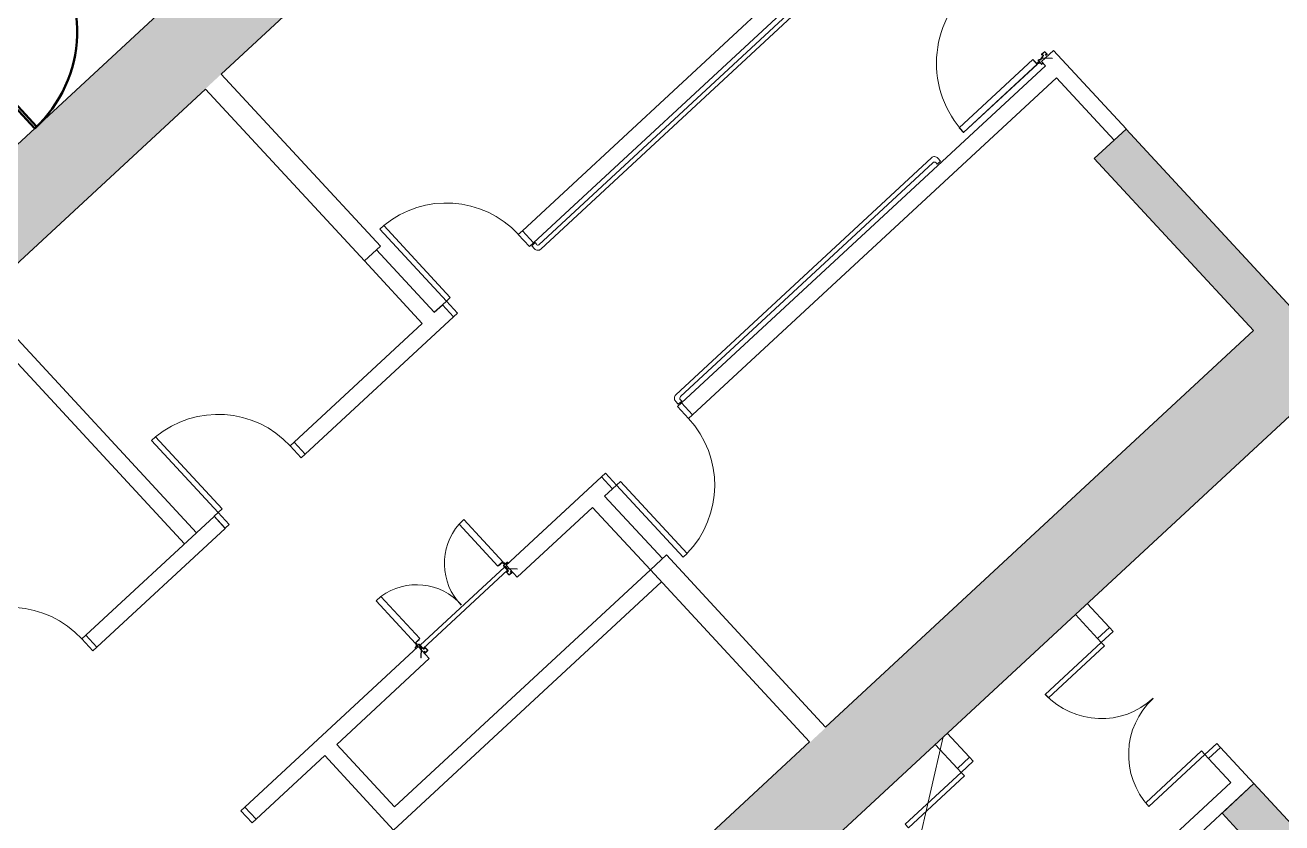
# Model space of a CAD drawing. Header units: centimetres. Extents: x 139057 to 200038, y 34824 to 80516.
# Drawn here: x 165314 to 166467, y 47881 to 48612 of the extents above; entities that cross this region are included whole.
import ezdxf

# ---------------------------------------------------------------- set-up
doc = ezdxf.new("R2010")
doc.units = ezdxf.units.CM
doc.header["$LTSCALE"] = 100
doc.layers.get('0').update_dxf_attribs({"lineweight": 0})
for name, color, linetype, lineweight in [('410_STRUTTURE_001-AM_0', 7, 'Continuous', 0), ('440_SIMBOLI_001-AM_0', 31, 'Continuous', 0), ('441_SERRAMENTI_001-AM_0', 1, 'Continuous', 0), ('448_SCALE_001-AM_0', 216, 'Continuous', 50)]:
    doc.layers.add(name, color=color, linetype=linetype, lineweight=lineweight)
for name, color, linetype in [('_retini_strutture', 7, 'Continuous'), ('A-MCLS3-15', 50, 'Continuous'), ('B-CORE-P1$0$A-DOOR-INTR', 1, 'Continuous'), ('B-CORE-P1$0$A-SCRN-40', 7, 'Continuous')]:
    doc.layers.add(name, color=color, linetype=linetype)

# ---------------------------------------------------------------- blocks, each defined once
blk = doc.blocks.new('B-CORE-P1$0$leafmet')
at = {"color": 0}
blk.add_lwpolyline([(0, 0), (44, 0), (44, 1), (0, 1)], close=True, dxfattribs=at)

msp = doc.modelspace()

# ---------------------------------------------------------------- hatches: boundary and pattern name
at = {"layer": '_retini_strutture'}
for points in [[(164587.4, 48773.4), (164643.5, 48825.4), (164616.3, 48854.8), (164565.2, 48807.4, -0.006678), (164462.7, 48969.7), (164429.4, 48947.4, 0.043137), (165169.1, 47946.5), (165240.9, 48013), (165213.7, 48042.3), (165175.2, 48006.6), (165042.7, 48149.7), (165886.4, 48931.1), (166032.5, 48773.4), (166061.9, 48800.6), (165861.5, 49017), (165588.5, 48764.2), (165408.5, 48958.7), (165445.2, 48992.7), (165424.8, 49014.7), (165347.7, 48943.3), (165368.1, 48921.3), (165379.1, 48931.5), (165559.2, 48737.1), (164995.2, 48214.7), (164995.2, 48214.7, -0.009256), (164832, 48424.9), (165265.4, 48826.2), (165245, 48848.2), (164814, 48449.1, -0.013769)], [(165464.6, 47694.1), (165503.2, 47729.8), (165476, 47759.1), (165404.2, 47692.6, 0.01091), (165628.9, 47471.4), (166524.7, 48300.9), (166324.2, 48517.4), (166294.8, 48490.1), (166441.3, 48332), (165597.5, 47550.5)], [(165878.1, 47300.1), (166459.5, 47838.5), (166651, 47631.8), (166680.3, 47658.9), (166441.3, 47917.1), (166411.9, 47889.9), (166439.1, 47860.5), (165855.3, 47319.9), (165794.8, 47385.2), (165758.9, 47351.9, 0.026098), (166345.5, 46878.4), (166370.2, 46909.9, -0.006676), (166216.3, 47024.5), (166267.5, 47071.9), (166240.3, 47101.2), (166184.1, 47049.2, -0.013769)]]:
    msp.add_hatch(color=256, dxfattribs=at).paths.add_polyline_path(points)

# ---------------------------------------------------------------- linework, layer by layer
at = {"layer": '410_STRUTTURE_001-AM_0', "elevation": 0}
for points in [[(165042.5, 48149.5), (165479.1, 48553.7), (165625.2, 48396), (165639.8, 48409.6), (165493.7, 48567.3), (165886.3, 48930.8), (166032.4, 48773.1), (166061.7, 48800.2), (165861.3, 49016.7), (165588.5, 48764.1), (165408.5, 48958.6), (165445.2, 48992.5), (165424.8, 49014.5), (165347.7, 48943.2), (165368.1, 48921.2), (165379.1, 48931.4), (165559.2, 48736.9), (164995, 48214.5, -0.009254)], [(165404, 47692.4, 0.012112), (165654.3, 47447.1), (165698.8, 47488.4), (165675.1, 47514.1), (165944.9, 47764), (165980.6, 47725.4), (165995.3, 47739), (165959.6, 47777.5), (166524.4, 48300.6), (166324, 48517), (166294.6, 48489.9), (166440.7, 48332.1), (166048.2, 47968.6), (165902.1, 48126.4), (165887.4, 48112.8), (166033.5, 47955), (165597.2, 47550.4), (165464.4, 47693.8), (165493.8, 47721), (165466.6, 47750.3), (165404, 47692.4)]]:
    msp.add_lwpolyline(points, format="xyb", dxfattribs=at)
msp.add_lwpolyline([(165799, 47315.3, 0.027668), (166347.7, 46876.3), (166371.1, 46908.7, -0.006714), (166216.3, 47024), (166267.4, 47071.4), (166240.2, 47100.7), (166184.1, 47048.8, -0.013779), (165877.9, 47299.8), (166459.4, 47838.3), (166650.9, 47631.6), (166680.2, 47658.7), (166441.2, 47916.9), (166411.9, 47889.7), (166439, 47860.3), (165855.1, 47319.6, 0), (165831.3, 47345.3)], format="xyb", close=True, dxfattribs=at)
at = {"layer": '440_SIMBOLI_001-AM_0'}
msp.add_line((166116, 47785.3, 0), (166156.1, 47959.5, 0), dxfattribs=at)
at = {"layer": '441_SERRAMENTI_001-AM_0'}
for p, q in [((166242, 48576.7, 0), (166238.2, 48580.7, 0)), ((166174.7, 48513.7, 0), (166242.7, 48576.7, 0)), ((166239.1, 48579.9, 0), (166239.2, 48580, 0)), ((166239.1, 48579.9, 0), (166241.5, 48577.3, 0)), ((166239.2, 48580, 0), (166241.6, 48577.4, 0)), ((166243.1, 48577.8, 0), (166242, 48576.7, 0)), ((166243.3, 48578.3, 0), (166242.3, 48577.3, 0)), ((166243.3, 48578.1, 0), (166242.4, 48577.2, 0)), ((166243.2, 48577.7, 0), (166243.1, 48577.8, 0)), ((166243.3, 48578.3, 0), (166243.5, 48578, 0)), ((166243.3, 48578.1, 0), (166243.4, 48577.9, 0)), ((166244.3, 48577.9, 0), (166244.8, 48578.1, 0)), ((166244.3, 48577.7, 0), (166244.9, 48578, 0)), ((165711.8, 48154.7, 0), (165716.2, 48158.8, 0)), ((165711.8, 48154.7, 0), (165747.5, 48116.1, 0)), ((165716.2, 48158.8, 0), (165752.3, 48119.7, 0)), ((165748.5, 48116.9, 0), (165751.1, 48119.3, 0)), ((165748.6, 48116.7, 0), (165751.2, 48119.2, 0)), ((165752.8, 48118.1, 0), (165751.9, 48119.1, 0)), ((165752.8, 48118.3, 0), (165752, 48119.2, 0)), ((165748.5, 48116.9, 0), (165748.6, 48116.7, 0)), ((165752.8, 48118.3, 0), (165753, 48118.4, 0)), ((165752.8, 48118.1, 0), (165753.1, 48118.3, 0)), ((165753.8, 48118.4, 0), (165754.3, 48118.2, 0)), ((165753.9, 48118.6, 0), (165754.4, 48118.3, 0)), ((165640.1, 48088.3, 0), (165635.7, 48084.2, 0)), ((165640.1, 48088.3, 0), (165675.9, 48049.7, 0)), ((165635.7, 48084.2, 0), (165671.8, 48045.2, 0)), ((165675, 48048.8, 0), (165672.4, 48046.4, 0)), ((165673.2, 48044.6, 0), (165672.4, 48045.5, 0)), ((165675.1, 48048.7, 0), (165672.5, 48046.3, 0)), ((165673.4, 48044.6, 0), (165672.5, 48045.6, 0)), ((165672.9, 48043.6, 0), (165673.1, 48043, 0)), ((165673, 48043.6, 0), (165673.2, 48043.1, 0)), ((165673.2, 48044.6, 0), (165673.1, 48044.5, 0)), ((165673.4, 48044.6, 0), (165673.2, 48044.4, 0)), ((165675, 48048.8, 0), (165675.1, 48048.7, 0))]:
    msp.add_line(p, q, dxfattribs=at)
at = {"layer": '441_SERRAMENTI_001-AM_0', "elevation": 0}
for points in [[(165787, 48406.9, -0.414214), (165781.1, 48407.1), (165778.5, 48409.9), (165781.6, 48412.8), (165782.8, 48411.5, 0.530963), (165785, 48410.7), (166017.2, 48625.7, 0.414214), (166017.3, 48628.7), (166016.2, 48629.9), (166019.2, 48632.8), (166021.8, 48630, -0.414214), (166021.6, 48624.1), (165787, 48406.9)], [(166249.7, 48585.3), (166250.2, 48584.8, 0.414214), (166250.6, 48584.7), (166251.3, 48585.3, 0.414214), (166251.3, 48585.8), (166249.3, 48587.9, 0.414214), (166248.9, 48587.9), (166246.4, 48585.6, 0.414214), (166246.4, 48585.2), (166246.6, 48585, 0.414214), (166247, 48584.9), (166247.1, 48585, -0.414214), (166247.2, 48585), (166247.8, 48584.4, -0.414214), (166247.8, 48584.2), (166246.9, 48583.4, 0.414214), (166246.9, 48583), (166247, 48582.9, -0.414214), (166247, 48582.8), (166244.6, 48580.6, -0.414214), (166244.5, 48580.6), (166244.4, 48580.7, 0.414214), (166244, 48580.7), (166243.3, 48580.1, 0.414214), (166243.3, 48579.7), (166246.3, 48576.4, 0.414214), (166246.7, 48576.4), (166247.4, 48577, 0.414214), (166247.4, 48577.4), (166247.3, 48577.6), (166247.1, 48577.4)], [(166249.7, 48585.3), (166249.8, 48585.4), (166250.3, 48584.9, 0.414214), (166250.5, 48584.9), (166251.1, 48585.5, 0.414214), (166251.1, 48585.6), (166249.2, 48587.8, 0.414214), (166249, 48587.8), (166246.5, 48585.5, 0.414214), (166246.5, 48585.3), (166246.7, 48585.1, 0.414214), (166246.9, 48585.1), (166246.9, 48585.2, -0.414214), (166247.4, 48585.1), (166248, 48584.5, -0.414214), (166247.9, 48584.1), (166247.1, 48583.3, 0.414214), (166247.1, 48583.1), (166247.1, 48583, -0.414214), (166247.1, 48582.6), (166244.8, 48580.4, -0.414214), (166244.3, 48580.5), (166244.3, 48580.5, 0.414214), (166244.1, 48580.5), (166243.5, 48579.9, 0.414214), (166243.5, 48579.8), (166246.5, 48576.5, 0.414214), (166246.6, 48576.5), (166247.3, 48577.2, 0.414214), (166247.3, 48577.3), (166247.1, 48577.4)], [(165910.7, 48273.3, 0.414214), (165910.5, 48267.4), (165913, 48264.6), (165916.1, 48267.4), (165915, 48268.7, -0.421341), (165915.1, 48271.7), (166146.5, 48486.1, -0.414214), (166149.5, 48486), (166150.6, 48484.7), (166153.7, 48487.6), (166151.1, 48490.4, 0.414214), (166145.2, 48490.6), (165910.7, 48273.3)], [(165758.6, 48110.7), (165759.1, 48111.1, -0.414214), (165759.6, 48111.1), (165760.2, 48110.5, -0.414214), (165760.2, 48110), (165758, 48108.1, -0.414214), (165757.6, 48108.1), (165755.3, 48110.6, -0.414214), (165755.3, 48111), (165755.5, 48111.2, -0.414214), (165756, 48111.2), (165756, 48111.1, 0.414214), (165756.2, 48111.1), (165756.8, 48111.7, 0.414214), (165756.8, 48111.8), (165756, 48112.7, -0.414214), (165756, 48113.1), (165756.1, 48113.2, 0.414214), (165756.1, 48113.4), (165753.9, 48115.7, 0.414214), (165753.8, 48115.7), (165753.7, 48115.6, -0.414214), (165753.3, 48115.7), (165752.7, 48116.3, -0.414214), (165752.7, 48116.7), (165755.9, 48119.7, -0.414214), (165756.4, 48119.7), (165757, 48119.1, -0.414214), (165757, 48118.6), (165756.8, 48118.5), (165756.7, 48118.7)], [(165758.6, 48110.7), (165758.8, 48110.5), (165759.3, 48111, -0.414214), (165759.4, 48111), (165760, 48110.3, -0.414214), (165760, 48110.2), (165757.9, 48108.2, -0.414214), (165757.8, 48108.2), (165755.5, 48110.7, -0.414214), (165755.5, 48110.8), (165755.7, 48111, -0.414214), (165755.8, 48111), (165755.9, 48111, 0.414214), (165756.3, 48111), (165757, 48111.6, 0.414214), (165757, 48112), (165756.2, 48112.9, -0.414214), (165756.2, 48113), (165756.2, 48113.1, 0.414214), (165756.3, 48113.5), (165754.1, 48115.8, 0.414214), (165753.7, 48115.9), (165753.6, 48115.8, -0.414214), (165753.4, 48115.8), (165752.8, 48116.5, -0.414214), (165752.8, 48116.6), (165756.1, 48119.6, -0.414214), (165756.2, 48119.6), (165756.8, 48118.9, -0.414214), (165756.8, 48118.8), (165756.7, 48118.7)], [(165680.4, 48038.2), (165679.9, 48037.7, 0.414214), (165679.9, 48037.3), (165680.5, 48036.6, 0.414214), (165680.9, 48036.6), (165683, 48038.6, 0.414214), (165683.1, 48039), (165680.7, 48041.5, 0.414214), (165680.3, 48041.5), (165680.1, 48041.3, 0.414214), (165680.1, 48040.9), (165680.1, 48040.8, -0.414214), (165680.1, 48040.7), (165679.5, 48040.1, -0.414214), (165679.4, 48040.1), (165678.5, 48041, 0.414214), (165678.1, 48041), (165678, 48040.9, -0.414214), (165677.9, 48040.9), (165675.7, 48043.3, -0.414214), (165675.7, 48043.4), (165675.8, 48043.5, 0.414214), (165675.8, 48043.9), (165675.2, 48044.6, 0.414214), (165674.8, 48044.6), (165671.5, 48041.6, 0.414214), (165671.5, 48041.2), (165672.1, 48040.5, 0.414214), (165672.6, 48040.5), (165672.7, 48040.6), (165672.6, 48040.8)], [(165680.4, 48038.2), (165680.5, 48038.1), (165680, 48037.6, 0.414214), (165680, 48037.4), (165680.6, 48036.8, 0.414214), (165680.8, 48036.8), (165682.9, 48038.7, 0.414214), (165682.9, 48038.9), (165680.6, 48041.4, 0.414214), (165680.5, 48041.4), (165680.2, 48041.2, 0.414214), (165680.2, 48041), (165680.3, 48041, -0.414214), (165680.3, 48040.5), (165679.6, 48040, -0.414214), (165679.2, 48040), (165678.4, 48040.8, 0.414214), (165678.3, 48040.9), (165678.2, 48040.8, -0.414214), (165677.8, 48040.8), (165675.6, 48043.1, -0.414214), (165675.6, 48043.6), (165675.7, 48043.6, 0.414214), (165675.7, 48043.8), (165675.1, 48044.4, 0.414214), (165674.9, 48044.4), (165671.7, 48041.4, 0.414214), (165671.7, 48041.3), (165672.3, 48040.6, 0.414214), (165672.4, 48040.6), (165672.6, 48040.8)]]:
    msp.add_lwpolyline(points, format="xyb", dxfattribs=at)
for points in [[(166238.2, 48580.7), (166242.3, 48576.3), (166174.7, 48513.7), (166170.6, 48518.1)], [(165780.1, 48412.7), (165769.9, 48423.7), (165766.2, 48420.3), (165776.4, 48409.3)], [(165710.3, 48348.1), (165700.2, 48359.2), (165696.5, 48355.8), (165706.7, 48344.7)], [(165570.7, 48218.8), (165560.5, 48229.8), (165556.8, 48226.4), (165567, 48215.4)], [(165501, 48154.2), (165490.8, 48165.3), (165487.1, 48161.9), (165497.3, 48150.9)], [(165379.5, 48041.8), (165369.3, 48052.8), (165365.7, 48049.4), (165375.9, 48038.4)], [(166312.1, 48056.3), (166308.7, 48060), (166297.7, 48049.8), (166301.1, 48046.1)], [(166410.6, 47949.9), (166407.2, 47953.6), (166396.2, 47943.4), (166399.6, 47939.7)], [(166183.5, 47937.2), (166180.1, 47940.9), (166169.1, 47930.7), (166172.5, 47927)]]:
    msp.add_lwpolyline(points, close=True, dxfattribs=at)
for points in [[(166244.9, 48580.2), (166244.8, 48580.4), (166246.9, 48582.3), (166256, 48581.9), (166256, 48581.7), (166246.9, 48582.1), (166244.9, 48580.2)], [(165754.3, 48116), (165754.1, 48115.9), (165756, 48113.8), (165765.1, 48113.5), (165765.2, 48113.7), (165756.1, 48114), (165754.3, 48116)], [(165675.4, 48043), (165675.5, 48043.1), (165677.4, 48041), (165677.1, 48031.9), (165676.9, 48031.9), (165677.2, 48041), (165675.4, 48043)]]:
    msp.add_lwpolyline(points, dxfattribs=at)
at = {"layer": '441_SERRAMENTI_001-AM_0', "extrusion": (-4.09665e-09, -4.68626e-09, 1), "elevation": 0}
for points in [[(165703.8, 48362.6), (165700.2, 48359.2), (165639, 48425.2), (165642.7, 48428.6)], [(165494.4, 48168.7), (165490.8, 48165.3), (165429.6, 48231.3), (165433.3, 48234.7)]]:
    msp.add_lwpolyline(points, close=True, dxfattribs=at)
at = {"layer": '441_SERRAMENTI_001-AM_0', "extrusion": (-5.03802e-09, -3.67079e-09, 1), "elevation": 0}
for points in [[(165926.1, 48254.9), (165915.9, 48266), (165912.2, 48262.6), (165922.4, 48251.6)], [(165856.4, 48190.4), (165846.2, 48201.4), (165842.5, 48198), (165852.7, 48187)], [(165860, 48193.8), (165856.4, 48190.4), (165917.5, 48124.4), (165921.2, 48127.8)], [(165525.6, 47884.1), (165515.4, 47895.1), (165511.7, 47891.7), (165521.9, 47880.7)]]:
    msp.add_lwpolyline(points, close=True, dxfattribs=at)
at = {"layer": '441_SERRAMENTI_001-AM_0'}
for centre in [(166243.8, 48577.6, 0), (165753.4, 48118.7, 0), (165672.8, 48044.1, 0)]:
    msp.add_circle(centre, 0.5, dxfattribs=at)
for centre, radius, start, end in [((166243.8, 48577.6, 0), 93.9, 131.1698, 222.7541), ((166241.1, 48578.2, 0), 2.17, 316.8764, 347.2203), ((165700.2, 48359.2, 0), 90, 42.8071, 129.6224), ((165490.8, 48165.3, 0), 90, 42.8071, 129.6224), ((165856.5, 48190.4, 0), 89.9, 315.9469, 42.8682), ((165753.7, 48118.6, 0), 55.3, 139.2692, 223.8378), ((165672.9, 48043.8, 0), 55.3, 41.7621, 126.3307), ((165299.6, 47988.3, 0), 90, 42.8071, 129.6224), ((166301.1, 48046.6, 0), 70.3, 223.0612, 312.6921), ((166396.2, 47943.4, 0), 70, 132.8001, 222.8001)]:
    msp.add_arc(centre, radius, start, end, dxfattribs=at)
at = {"layer": '441_SERRAMENTI_001-AM_0', "extrusion": (1.13933e-08, 2.70596e-08, 1)}
for radius in [0.65, 0.5]:
    msp.add_arc((166242, 48577.7, 0), radius, 222.7999, 312.7999, dxfattribs=at)
at = {"layer": '441_SERRAMENTI_001-AM_0', "extrusion": (9.27465e-09, -2.78624e-08, 1)}
for radius in [0.65, 0.5]:
    msp.add_arc((165751.5, 48118.8, 0.1), radius, 42.8003, 132.8003, dxfattribs=at)
at = {"layer": '441_SERRAMENTI_001-AM_0', "extrusion": (2.70687e-08, -1.13849e-08, 1)}
for radius in [0.65, 0.5]:
    msp.add_arc((165672.8, 48045.9, 0.1), radius, 132.7996, 222.7996, dxfattribs=at)
at = {"layer": '448_SCALE_001-AM_0', "linetype": 'Continuous'}
for p, q in [((165322.4, 48517.7, 0), (165244.9, 48601.3, 0)), ((165324.2, 48519.4, 0), (165246.8, 48603, 0))]:
    msp.add_line(p, q, dxfattribs=at)
msp.add_arc((165240.2, 48606.5, 0), 121.2, 312.7956, 43.8165, dxfattribs=at)
at = {"layer": 'A-MCLS3-15'}
for p, q in [((166103.7, 48732.8, 0), (165769.9, 48423.7, 0)), ((165769.9, 48423.7, 0), (166103.7, 48732.8, 0)), ((166113.9, 48721.8, 0), (165780, 48412.7, 0)), ((165780, 48412.7, 0), (166113.9, 48721.8, 0)), ((166257.4, 48589, 0), (166246.4, 48578.8, 0)), ((166324, 48517.1, 0), (166257.4, 48589, 0)), ((165915.9, 48265.9, 0), (166249.8, 48575.1, 0)), ((166249.8, 48575.1, 0), (166246.4, 48578.8, 0)), ((165926.1, 48254.9, 0), (166260, 48564.1, 0)), ((166313, 48506.9, 0), (166260, 48564.1, 0)), ((165780, 48412.7, 0), (165769.9, 48423.7, 0)), ((165625.2, 48396, 0), (165678.1, 48338.8, 0)), ((165636.2, 48406.2, 0), (165689.1, 48349, 0)), ((165271.8, 48361.8, 0), (165470.9, 48146.8, 0)), ((165260.8, 48351.6, 0), (165459.9, 48136.6, 0)), ((165689.1, 48349, 0), (165696.5, 48355.8, 0)), ((165706.7, 48344.7, 0), (165696.5, 48355.7, 0)), ((165706.7, 48344.7, 0), (165696.5, 48355.7, 0)), ((165560.5, 48229.8, 0), (165678.1, 48338.8, 0)), ((165706.7, 48344.7, 0), (165570.6, 48218.8, 0)), ((165570.7, 48218.8, 0), (165706.7, 48344.7, 0)), ((165915.9, 48266, 0), (165926.1, 48254.9, 0)), ((165570.7, 48218.8, 0), (165560.5, 48229.8, 0)), ((165842.5, 48198, 0), (165755, 48117, 0)), ((165842.5, 48198, 0), (165784.4, 48144.2, 0)), ((165852.7, 48187, 0), (165842.5, 48198, 0)), ((165852.7, 48187, 0), (165845.4, 48180.2, 0)), ((165898.4, 48123, 0), (165845.4, 48180.2, 0)), ((165834.4, 48170, 0), (165765.2, 48106, 0)), ((165887.4, 48112.8, 0), (165834.4, 48170, 0)), ((165369.3, 48052.8, 0), (165487.1, 48161.8, 0)), ((165497.3, 48150.8, 0), (165487.1, 48161.9, 0)), ((165497.3, 48150.8, 0), (165487.1, 48161.9, 0)), ((165379.5, 48041.8, 0), (165497.3, 48150.8, 0)), ((165652.6, 47895.3, 0), (165887.4, 48112.8, 0)), ((165755, 48117, 0), (165765.2, 48106, 0)), ((165755, 48117, 0), (165765.2, 48106, 0)), ((165651.8, 47874.1, 0), (165897.6, 48101.8, 0)), ((166288.3, 48082, 0), (166308.7, 48060, 0)), ((166277.3, 48071.8, 0), (166297.7, 48049.8, 0)), ((165379.5, 48041.8, 0), (165369.3, 48052.8, 0)), ((166297.7, 48049.8, 0), (166308.7, 48060, 0)), ((165674.3, 48042.3, 0), (165515.4, 47895.1, 0)), ((165674.3, 48042.3, 0), (165684.5, 48031.3, 0)), ((165684.5, 48031.3, 0), (165599.6, 47952.6, 0)), ((166180.1, 47940.9, 0), (166159.7, 47962.9, 0)), ((165599.6, 47952.6, 0), (165652.6, 47895.3, 0)), ((166169.1, 47930.7, 0), (166148.7, 47952.7, 0)), ((166410.6, 47949.9, 0), (166399.6, 47939.7, 0)), ((166441.2, 47916.9, 0), (166410.6, 47949.9, 0)), ((165588.6, 47942.4, 0), (165525.6, 47884.1, 0)), ((165588.6, 47942.4, 0), (165651.8, 47874.1, 0)), ((166169.1, 47930.7, 0), (166180.1, 47940.9, 0)), ((166399.6, 47939.7, 0), (166420, 47917.7, 0)), ((166420, 47917.7, 0), (166309.8, 47815.7, 0)), ((166312.6, 47797.8, 0), (166441.2, 47916.9, 0)), ((165525.6, 47884.1, 0), (165515.4, 47895.1, 0))]:
    msp.add_line(p, q, dxfattribs=at)
at = {"layer": 'B-CORE-P1$0$A-DOOR-INTR'}
for p, q in [((165751.6, 48119.8, 0), (165747.5, 48116.1, 0)), ((165752.7, 48118.6, 0), (165751.6, 48119.8, 0)), ((165752.8, 48118.7, 0), (165752.7, 48118.6, 0)), ((165671.8, 48045.9, 0), (165675.9, 48049.7, 0)), ((165672.9, 48044.8, 0), (165671.8, 48045.9, 0)), ((165672.8, 48044.7, 0), (165672.9, 48044.8, 0))]:
    msp.add_line(p, q, dxfattribs=at)
for centre, start, end in [((165750.6, 48118.4, 0), 8.3799, 38.7238), ((165673.3, 48046.8, 0), 226.8761, 257.22)]:
    msp.add_arc(centre, 2.17, start, end, dxfattribs=at)
at = {"layer": 'B-CORE-P1$0$A-SCRN-40'}
for p, q in [((165676.2, 48043.6, 0), (165753.6, 48115.3, 0)), ((165678.9, 48040.6, 0), (165756.4, 48112.4, 0))]:
    msp.add_line(p, q, dxfattribs=at)
at = {"layer": 'B-CORE-P1$0$A-SCRN-40', "elevation": 0}
for points in [[(165756.4, 48112.4), (165753.6, 48115.3)], [(165678.9, 48040.6), (165676.2, 48043.6)]]:
    msp.add_lwpolyline(points, dxfattribs=at)

# ---------------------------------------------------------------- block references
at = {"layer": '441_SERRAMENTI_001-AM_0', "xscale": 0.09999999999999999, "yscale": 70, "zscale": 0.09999999999999999}
for p, rotation in [((166304.1, 48042.9, 0.1), 132.8001247157064), ((166396.2, 47943.4, 0.1), 132.8001247157064), ((166175.5, 47923.8, 0.1), 132.800124715704)]:
    msp.add_blockref('B-CORE-P1$0$leafmet', p, dxfattribs=dict(at, rotation=rotation))

doc.saveas('drawing.dxf')
